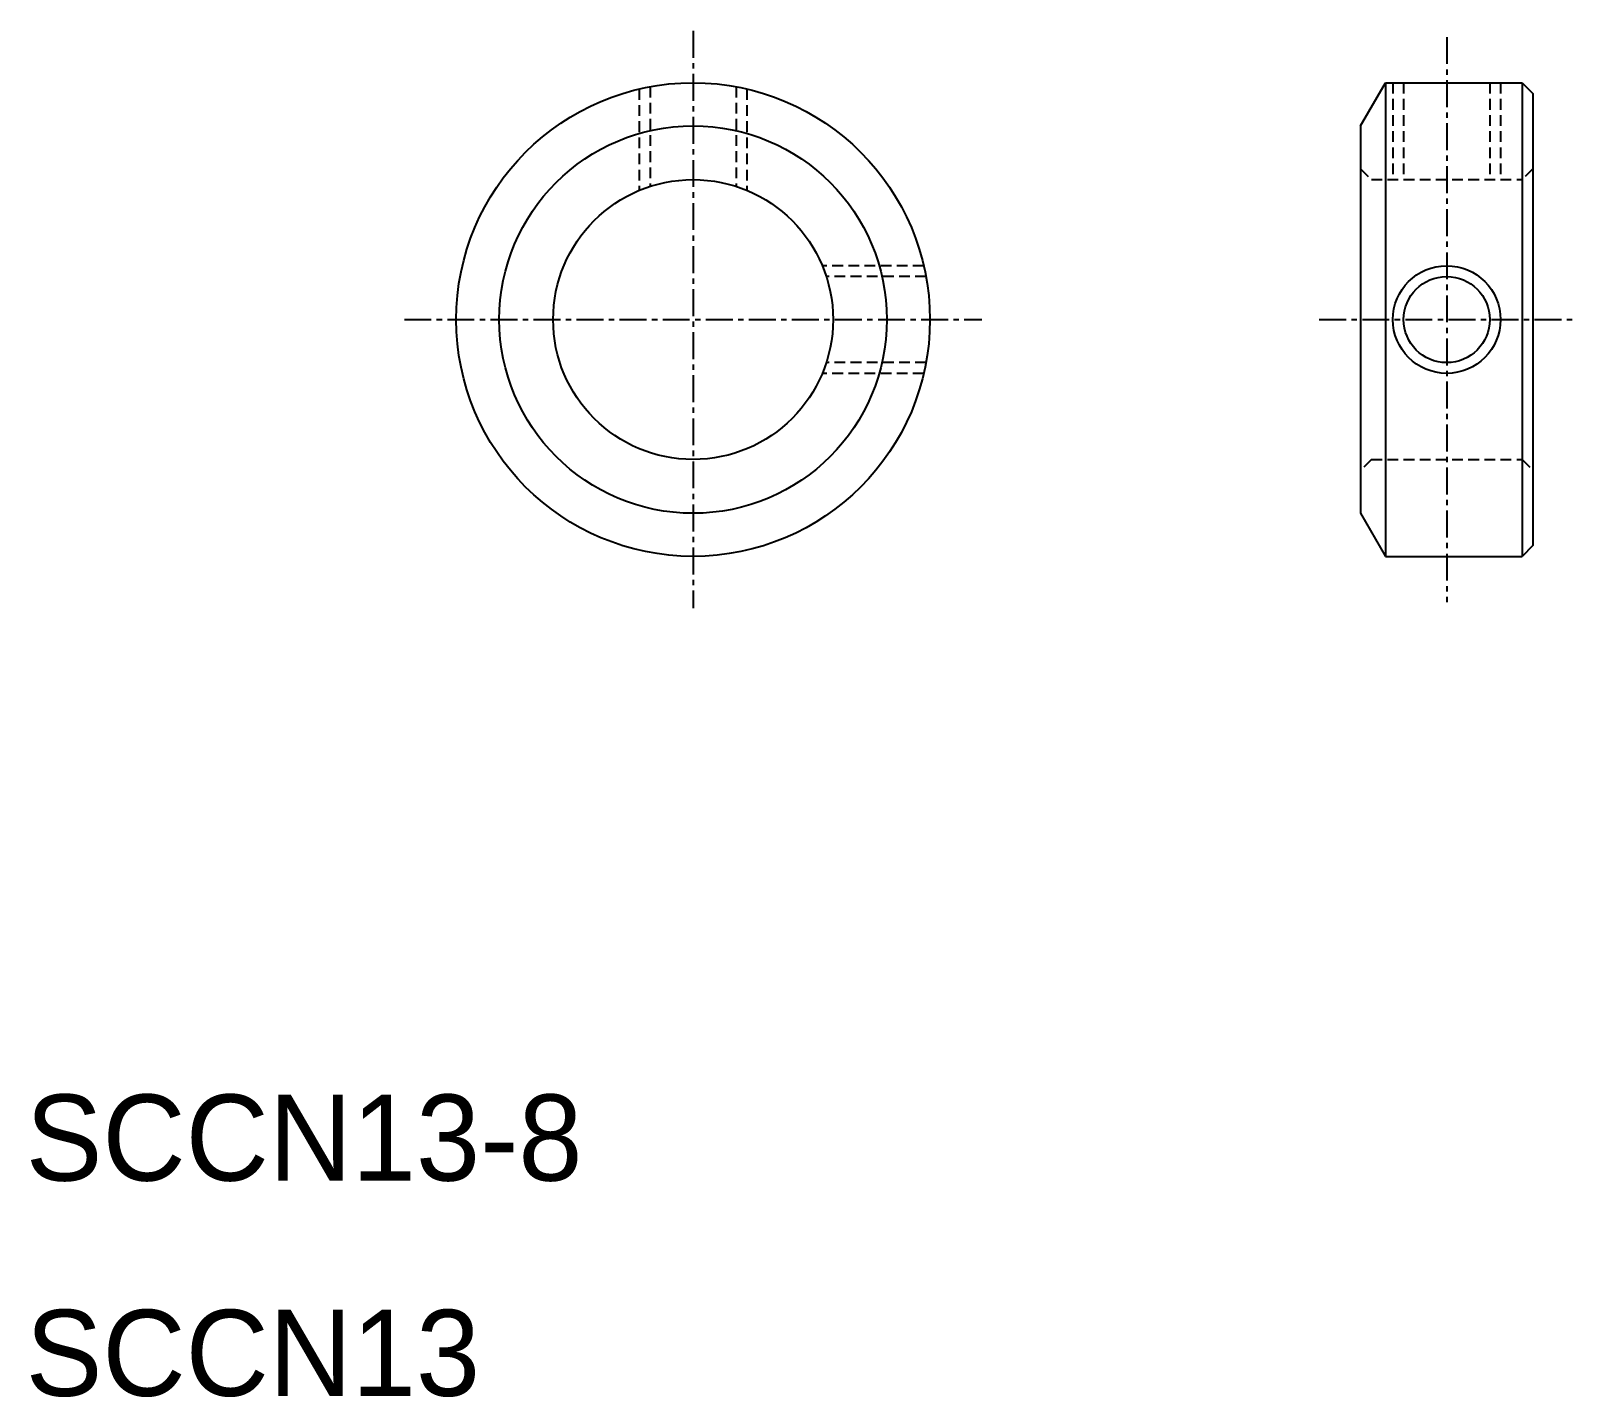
# Model space of a CAD drawing. Extents: x 10.2 to 81.9, y 9.9 to 73.4.
import ezdxf

# ---------------------------------------------------------------- set-up
doc = ezdxf.new("R2010")
doc.units = 0
doc.linetypes.add('CENTER', pattern=[2, 1.25, -0.25, 0.25, -0.25])
doc.linetypes.add('DASHED', pattern=[0.75, 0.5, -0.25])
doc.layers.get('0').update_dxf_attribs({"linetype": 'CONTINUOUS'})
doc.layers.add('CENTER', color=1, linetype='CENTER')

msp = doc.modelspace()

# ---------------------------------------------------------------- linework, layer by layer
at = {"color": 7, "linetype": 'CONTINUOUS'}
for p, q in [((72, 69), (73.155, 71)), ((73.155, 71), (73.155, 49)), ((73.155, 71), (79.5, 71)), ((79.5, 71), (80, 70.5)), ((79.5, 71), (79.5, 49)), ((80, 70.5), (80, 49.5)), ((72, 69), (72, 51)), ((72, 51), (73.155, 49)), ((80, 49.5), (79.5, 49)), ((73.155, 49), (79.5, 49))]:
    msp.add_line(p, q, dxfattribs=at)
at = {"color": 3, "linetype": 'DASHED'}
for p, q in [((73.5, 71), (73.5, 66.5)), ((74, 71), (74, 66.5)), ((78, 71), (78, 66.5)), ((78.5, 71), (78.5, 66.5)), ((38.5, 70.712), (38.5, 66)), ((39, 70.817), (39, 66.185)), ((43, 70.817), (43, 66.185)), ((43.5, 70.712), (43.5, 66)), ((72, 67), (72.5, 66.5)), ((80, 67), (79.5, 66.5)), ((72.5, 66.5), (79.5, 66.5)), ((51.712, 62.5), (47, 62.5)), ((51.817, 62), (47.185, 62)), ((51.712, 57.5), (47, 57.5)), ((51.817, 58), (47.185, 58)), ((72.5, 53.5), (72, 53)), ((72.5, 53.5), (79.5, 53.5)), ((79.5, 53.5), (80, 53))]:
    msp.add_line(p, q, dxfattribs=at)
at = {"color": 7, "linetype": 'CONTINUOUS'}
for centre, radius in [((41, 60), 11), ((41, 60), 9), ((41, 60), 6.5), ((76, 60), 2)]:
    msp.add_circle(centre, radius, dxfattribs=at)
at = {"color": 3, "linetype": 'CONTINUOUS'}
msp.add_circle((76, 60), 2.5, dxfattribs=at)
at = {"layer": 'CENTER', "color": 1, "linetype": 'CENTER'}
for p, q in [((41, 73.411), (41, 46.589)), ((76, 73.123), (76, 46.877)), ((27.589, 60), (54.411, 60)), ((70.082, 60), (81.918, 60))]:
    msp.add_line(p, q, dxfattribs=at)

# ---------------------------------------------------------------- texts
at = {"color": 7, "linetype": 'CONTINUOUS'}
for s, p in [('SCCN13-8', (10, 20)), ('SCCN13', (10, 10))]:
    msp.add_text(s, height=4, dxfattribs=at).set_placement(p)

doc.saveas('drawing.dxf')
